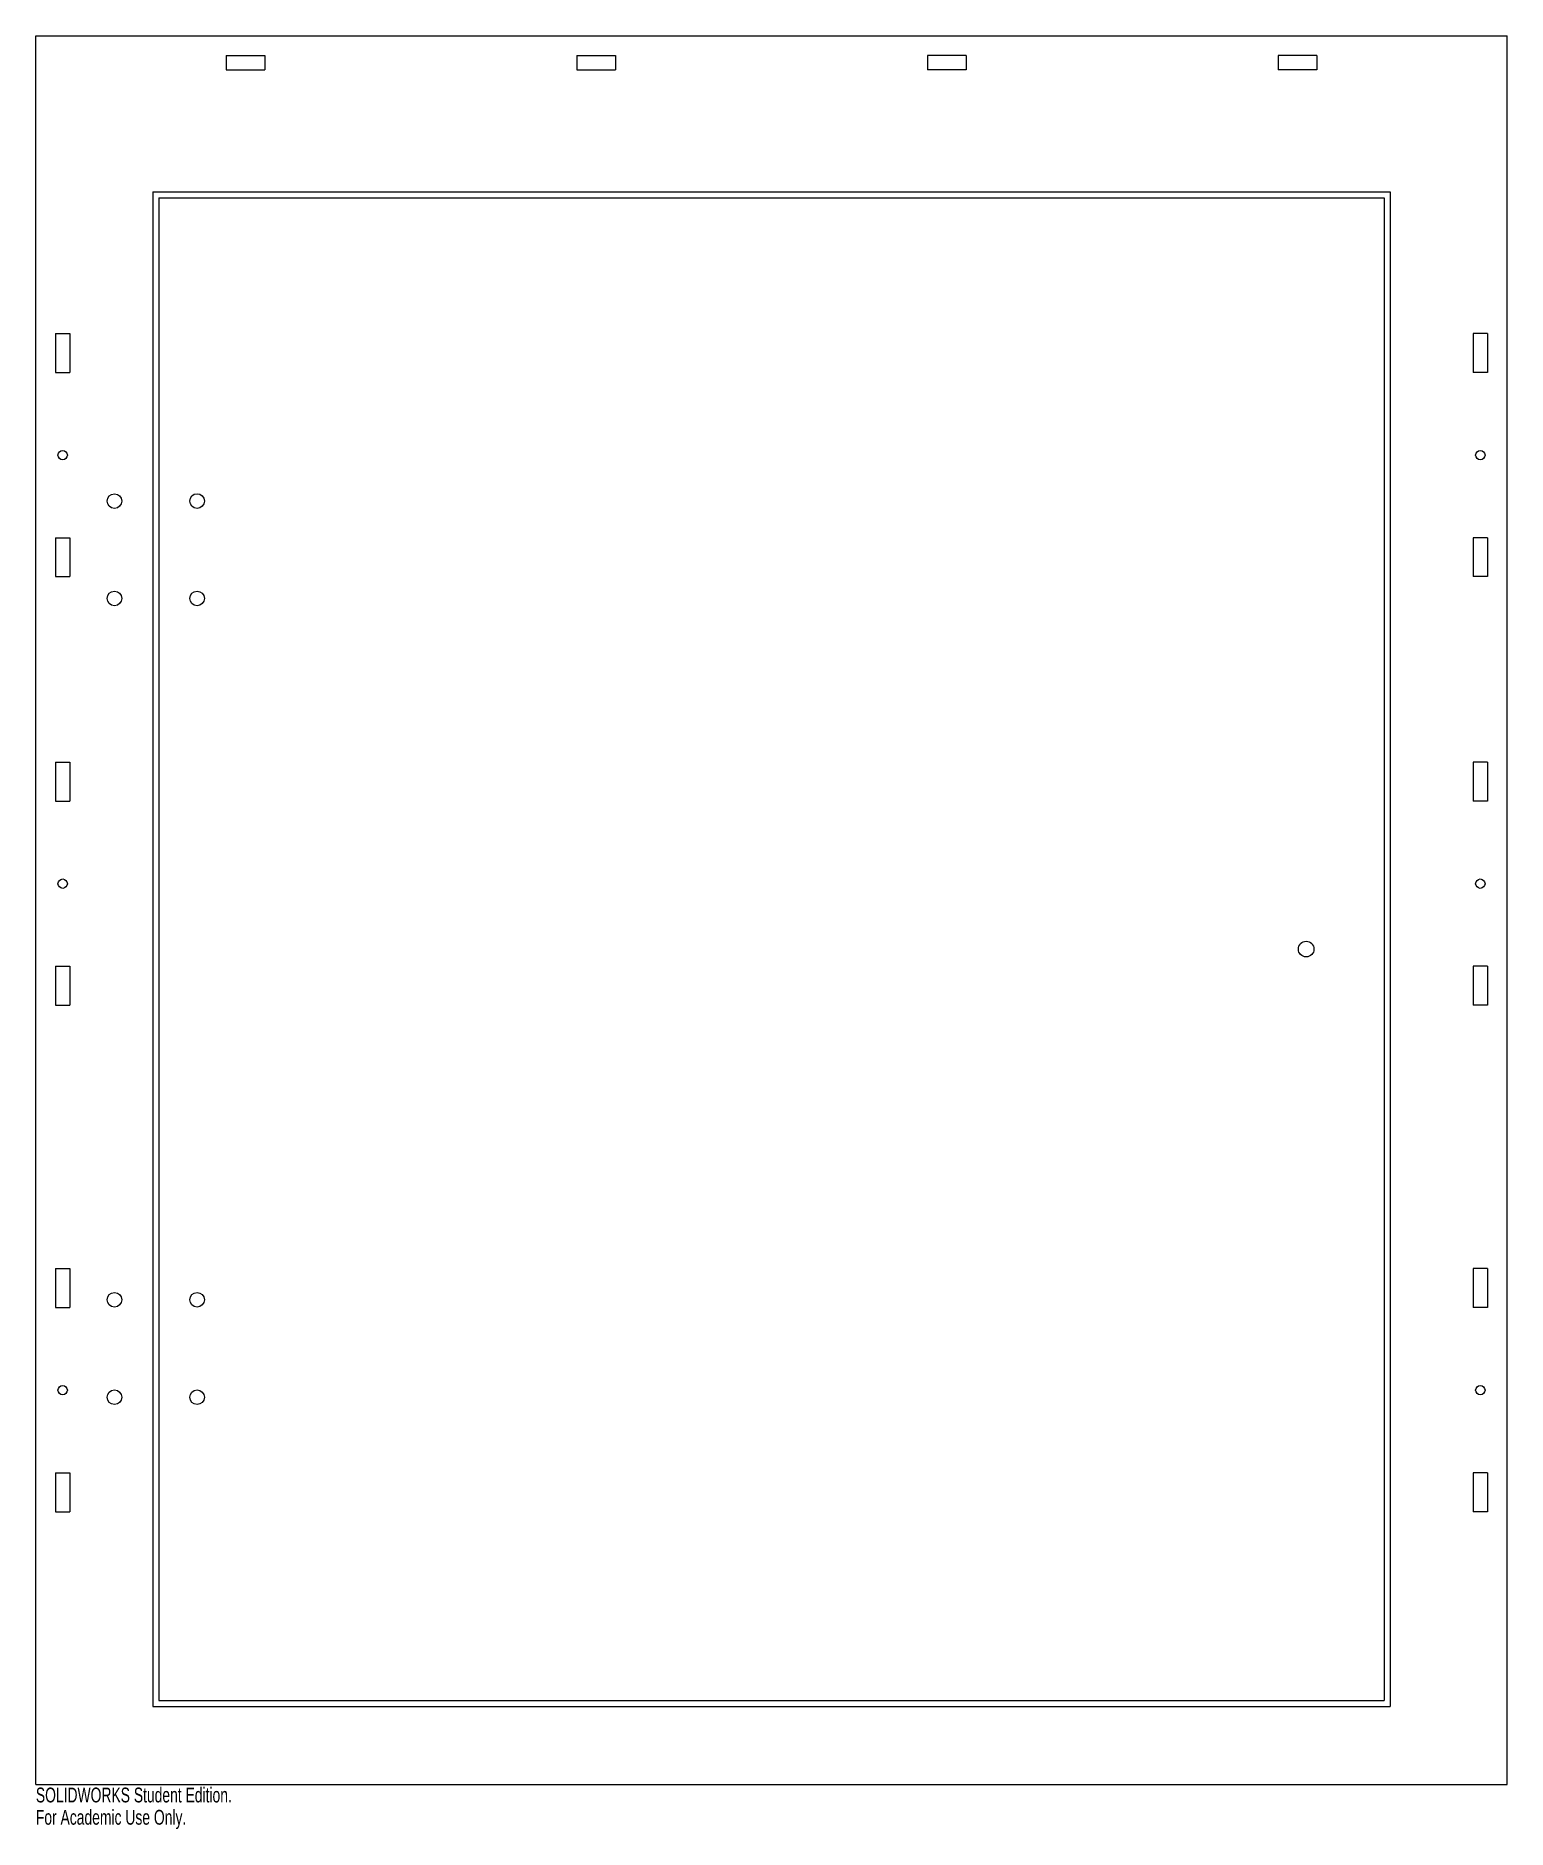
# Model space of a CAD drawing. Header units: inches. Extents: x 0 to 18.9, y -0.6 to 22.4.
import ezdxf

# ---------------------------------------------------------------- set-up
doc = ezdxf.new("R2010")
doc.units = ezdxf.units.IN
doc.header["$MEASUREMENT"] = 0
doc.styles.add('SLDTEXTSTYLE0', font='TXT', dxfattribs={"width": 0.7})

msp = doc.modelspace()

# ---------------------------------------------------------------- linework, layer by layer
at = {"color": 7, "linetype": 'Continuous'}
for p, q in [((0, 0), (0, 22.44)), ((0, 22.44), (18.88, 22.44)), ((18.88, 0), (18.88, 22.44)), ((2.44, 22.19), (2.94, 22.19)), ((2.44, 22.19), (2.44, 22.003)), ((2.94, 22.19), (2.94, 22.003)), ((6.94, 22.19), (7.44, 22.19)), ((6.94, 22.19), (6.94, 22.003)), ((7.44, 22.19), (7.44, 22.003)), ((11.44, 22.19), (11.44, 22.003)), ((11.94, 22.19), (11.44, 22.19)), ((11.94, 22.19), (11.94, 22.003)), ((15.94, 22.19), (15.94, 22.003)), ((16.44, 22.19), (15.94, 22.19)), ((16.44, 22.19), (16.44, 22.003)), ((2.44, 22.003), (2.94, 22.003)), ((6.94, 22.003), (7.44, 22.003)), ((11.94, 22.003), (11.44, 22.003)), ((16.44, 22.003), (15.94, 22.003)), ((1.5, 20.44), (17.38, 20.44)), ((1.5, 20.44), (1.5, 1)), ((1.579, 20.361), (17.301, 20.361)), ((1.579, 20.361), (1.579, 1.079)), ((17.301, 20.361), (17.301, 1.079)), ((17.38, 20.44), (17.38, 1)), ((0.25, 18.62), (0.438, 18.62)), ((0.25, 18.62), (0.25, 18.12)), ((0.438, 18.62), (0.438, 18.12)), ((18.442, 18.62), (18.442, 18.12)), ((18.63, 18.62), (18.442, 18.62)), ((18.63, 18.62), (18.63, 18.12)), ((0.25, 18.12), (0.438, 18.12)), ((18.63, 18.12), (18.442, 18.12)), ((0.25, 16), (0.25, 15.5)), ((0.25, 16), (0.438, 16)), ((0.438, 16), (0.438, 15.5)), ((18.442, 16), (18.442, 15.5)), ((18.63, 16), (18.442, 16)), ((18.63, 16), (18.63, 15.5)), ((0.25, 15.5), (0.438, 15.5)), ((18.63, 15.5), (18.442, 15.5)), ((0.25, 13.12), (0.438, 13.12)), ((0.25, 13.12), (0.25, 12.62)), ((0.438, 13.12), (0.438, 12.62)), ((18.442, 13.12), (18.442, 12.62)), ((18.63, 13.12), (18.442, 13.12)), ((18.63, 13.12), (18.63, 12.62)), ((0.25, 12.62), (0.438, 12.62)), ((18.63, 12.62), (18.442, 12.62)), ((0.25, 10.5), (0.438, 10.5)), ((0.25, 10.5), (0.25, 10)), ((0.438, 10.5), (0.438, 10)), ((18.63, 10.5), (18.442, 10.5)), ((18.442, 10.5), (18.442, 10)), ((18.63, 10.5), (18.63, 10)), ((0.25, 10), (0.438, 10)), ((18.63, 10), (18.442, 10)), ((0.25, 6.62), (0.438, 6.62)), ((0.25, 6.62), (0.25, 6.12)), ((0.438, 6.62), (0.438, 6.12)), ((18.442, 6.62), (18.442, 6.12)), ((18.63, 6.62), (18.442, 6.62)), ((18.63, 6.62), (18.63, 6.12)), ((0.25, 6.12), (0.438, 6.12)), ((18.63, 6.12), (18.442, 6.12)), ((0.25, 4), (0.438, 4)), ((0.25, 4), (0.25, 3.5)), ((0.438, 4), (0.438, 3.5)), ((18.63, 4), (18.442, 4)), ((18.442, 4), (18.442, 3.5)), ((18.63, 4), (18.63, 3.5)), ((0.25, 3.5), (0.438, 3.5)), ((18.63, 3.5), (18.442, 3.5)), ((1.5, 1), (17.38, 1)), ((1.579, 1.079), (17.301, 1.079)), ((0, 0), (18.88, 0))]:
    msp.add_line(p, q, dxfattribs=at)
for centre, radius in [((0.344, 17.06), 0.06), ((18.536, 17.06), 0.06), ((1.009, 16.47), 0.0937), ((2.069, 16.47), 0.0938), ((1.009, 15.22), 0.0937), ((2.069, 15.22), 0.0937), ((0.344, 11.56), 0.06), ((18.536, 11.56), 0.06), ((16.301, 10.72), 0.1), ((1.009, 6.22), 0.0938), ((2.069, 6.22), 0.0938), ((0.344, 5.06), 0.06), ((1.009, 4.97), 0.0938), ((2.069, 4.97), 0.0938), ((18.536, 5.06), 0.06)]:
    msp.add_circle(centre, radius, dxfattribs=at)

# ---------------------------------------------------------------- texts
at = {"color": 7, "linetype": 'Continuous', "char_height": 0.1903, "attachment_point": 1, "style": 'SLDTEXTSTYLE0'}
for s, insert in [('SOLIDWORKS Student Edition.', (0, -0.04)), ('For Academic Use Only.', (0, -0.326))]:
    msp.add_mtext(s, dxfattribs=dict(at, insert=insert))

doc.saveas('drawing.dxf')
